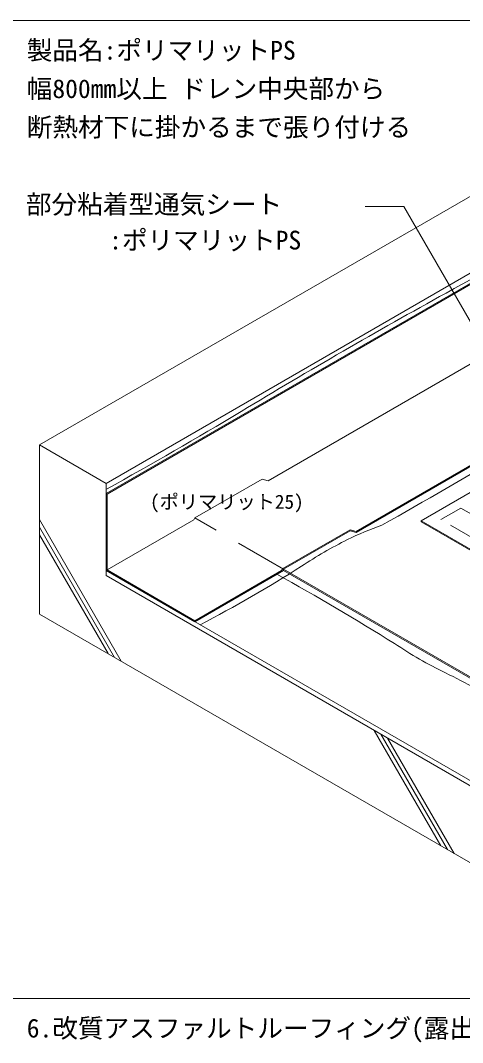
# Model space of a CAD drawing. Units: millimetres, scale not verified. Extents: x -2625 to 2625, y -3712 to 3713.
# Drawn here: x 46 to 909, y -1240 to 754 of the extents above; entities that cross this region are included whole.
import ezdxf
from ezdxf.enums import TextEntityAlignment as Align

# ---------------------------------------------------------------- set-up
doc = ezdxf.new("R2010")
doc.units = ezdxf.units.MM
doc.header["$LTSCALE"] = 8
doc.linetypes.add('USER1', pattern=[19.05, 12.7, -6.35])
doc.linetypes.add('USER3', pattern=[38.1, 25.4, -12.7])
for name, color, linetype, lineweight in [('0-0_0', 7, 'Continuous', 18), ('0-1_WAKU', 7, 'Continuous', 18), ('0-2_KUTAI', 3, 'Continuous', 18), ('0-3_MOJI', 7, 'Continuous', 18), ('0-4_bousui', 1, 'Continuous', 18), ('0-5_HATCH', 9, 'Continuous', 18), ('0-6_bousui2', 7, 'USER1', 9), ('0-A_bousui3', 7, 'USER3', 9), ('0-B_bousui4', 7, 'Continuous', 9)]:
    doc.layers.add(name, color=color, linetype=linetype, lineweight=lineweight)
doc.styles.add('ＭＳ ゴシック', font='')
doc.styles.get('ＭＳ ゴシック').set_extended_font_data('MS Gothic')

msp = doc.modelspace()

# ---------------------------------------------------------------- linework, layer by layer
at = {"layer": '0-0_0'}
msp.add_line((-2270, 754.275), (2337.5, 754.275), dxfattribs=at)
at = {"layer": '0-1_WAKU'}
msp.add_line((-2270, -1154.058), (2337.5, -1154.058), dxfattribs=at)
at = {"layer": '0-2_KUTAI'}
for p, q in [((83.75, -74.058), (1518.465, 754.275)), ((213.654, -149.058), (1778.273, 754.275))]:
    msp.add_line(p, q, dxfattribs=at)
msp.add_lwpolyline([(1642.596, -1154.058), (213.654, -329.058), (213.654, -149.058), (83.75, -74.058), (83.75, -404.058), (1122.98, -1004.058), (1122.98, -1154.058)], dxfattribs=at)
at = {"layer": '0-3_MOJI'}
for p in [(719.339, 391.242), (1136.526, -201.441)]:
    msp.add_line(p, (794.339, 391.242), dxfattribs=at)
at = {"layer": '0-4_bousui'}
for p, q in [((213.654, -169.058), (1812.914, 754.275)), ((1069.748, -82.792), (828.532, -222.058)), ((828.532, -222.058), (828.532, -224.058)), ((213.654, -319.058), (1659.916, -1154.058)), ((1166.282, -666.558), (560.064, -316.558)), ((1166.282, -669.058), (560.064, -319.058)), ((386.859, -419.058), (386.859, -417.058))]:
    msp.add_line(p, q, dxfattribs=at)
for points in [[(213.654, -169.058), (215.386, -170.058), (1816.378, 754.275)], [(215.386, -318.058), (384.694, -220.308), (386.859, -216.558), (518.25, -140.699), (530.08, -143.869), (1368.963, 340.46), (1379.355, 358.46), (1512.692, 435.442), (1517.022, 435.442), (2069.258, 754.275)], [(386.859, -417.058), (556.167, -319.308), (558.332, -315.558), (689.723, -239.699), (701.553, -242.869), (1035.684, -49.959)], [(386.859, -419.058), (560.064, -319.058), (560.064, -316.558), (689.968, -241.558), (701.798, -244.728), (1035.684, -51.959)], [(386.859, -419.058), (213.654, -319.058), (213.654, -169.058)], [(386.859, -417.058), (215.386, -318.058), (215.386, -170.058)], [(1521.352, -622.058), (1386.685, -544.308), (1384.52, -540.558), (1253.129, -464.699), (1250.171, -465.492), (828.532, -222.058)], [(1521.352, -624.058), (1382.788, -544.058), (1382.788, -541.558), (1252.884, -466.558), (1249.927, -467.351), (828.532, -224.058)]]:
    msp.add_lwpolyline(points, dxfattribs=at)
at = {"layer": '0-5_HATCH'}
for p, q in [((243.307, -496.178), (83.75, -219.818)), ((230.316, -488.678), (83.75, -234.818)), ((217.326, -481.178), (83.75, -249.818)), ((866.845, -856.178), (736.941, -631.178)), ((879.835, -863.678), (749.931, -638.678)), ((892.826, -871.178), (762.922, -646.178))]:
    msp.add_line(p, q, dxfattribs=at)
at = {"layer": '0-6_bousui2'}
msp.add_line((560.064, -316.558), (386.859, -216.558), dxfattribs=at)
at = {"layer": '0-A_bousui3'}
msp.add_lwpolyline([(867.07, -219.808), (906.041, -197.308), (1100.897, -309.808), (1061.926, -332.308)], close=True, dxfattribs=at)
at = {"layer": '0-B_bousui4'}
for centre, radius, start, end in [((-6282.167, 13192.479), 14814.895, 298.89746, 301.10254), ((6677.644, -10286.637), 12003.487, 118.89746, 121.10254), ((-3591.931, 6735.728), 7876.782, 298.89746, 301.10254), ((-6482.684, 12588.793), 14719.988, 299.43803, 300.56197), ((220.888, -171.905), 13.274, 118.89746, 123.02143), ((947.123, -788.565), 591.063, 109.28398, 116.35191), ((1046.608, -989.399), 815.187, 116.35191, 123.64809), ((-827.71, 1924.886), 2649.93, 297.53014, 302.46986), ((-2074.869, -5046.642), 5399.336, 58.1231, 60.94898), ((1207.828, 170.763), 765.466, 235.70285, 244.29715), ((493.033, -1314.283), 882.651, 55.70285, 64.29715)]:
    msp.add_arc(centre, radius, start, end, dxfattribs=at)

# ---------------------------------------------------------------- texts
at = {"layer": '0-3_MOJI', "style": 'ＭＳ ゴシック'}
for s, height, p in [('製品名:ポリマリットPS', 36.66, (58.75, 666.775)), ('幅800mm以上 ドレン中央部から', 36.66, (58.75, 591.775)), ('断熱材下に掛かるまで張り付ける', 36.66, (58.75, 516.775)), ('部分粘着型通気シート', 36.66, (57.093, 366.242)), (':ポリマリットPS', 36.66, (219.53, 296.242)), ('(ポリマリット25)', 27.49, (299.343, -206.992)), ('6.改質アスファルトルーフィング(露出単層防水用)張付け', 36.66, (58.75, -1241.558))]:
    msp.add_text(s, height=height, dxfattribs=at).set_placement(p, align=Align.BOTTOM_LEFT)

doc.saveas('drawing.dxf')
